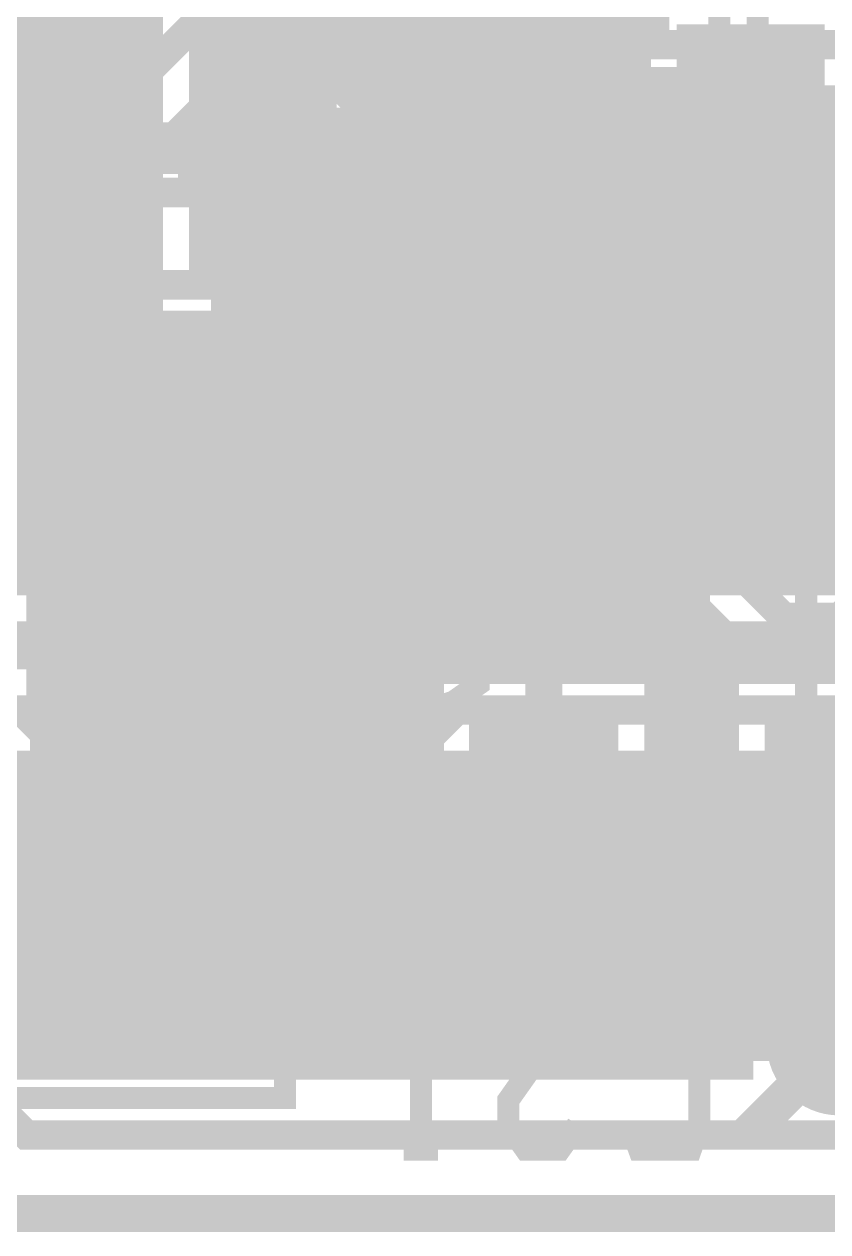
# Model space of a CAD drawing. Extents: x -72 to 72, y -47 to 50.
# Drawn here: x 36.05 to 41.58, y -6.13 to 2.17 of the extents above; entities that cross this region are included whole.
import ezdxf

# ---------------------------------------------------------------- set-up
doc = ezdxf.new("R2010")
doc.units = 0
doc.header["$MEASUREMENT"] = 0
doc.layers.get('0').update_dxf_attribs({"linetype": 'CONTINUOUS'})
for name, color, linetype in [('22-303-0_BOT', 7, 'CONTINUOUS'), ('22-303-0_DRD', 7, 'CONTINUOUS'), ('22-303-0_GND', 6, 'CONTINUOUS'), ('22-303-0_IN1', 4, 'CONTINUOUS'), ('22-303-0_IN2', 3, 'CONTINUOUS'), ('22-303-0_PWR', 5, 'CONTINUOUS'), ('22-303-0_SMB', 10, 'CONTINUOUS'), ('22-303-0_SMT', 14, 'CONTINUOUS'), ('22-303-0_SPB', 9, 'CONTINUOUS'), ('22-303-0_SPT', 12, 'CONTINUOUS'), ('22-303-0_SSB', 11, 'CONTINUOUS'), ('22-303-0_SST', 13, 'CONTINUOUS'), ('22-303-0_TOP', 8, 'CONTINUOUS'), ('THRUHOLE_TAP', 7, 'CONTINUOUS')]:
    doc.layers.add(name, color=color, linetype=linetype)

# ---------------------------------------------------------------- blocks, each defined once
blk = doc.blocks.new('RECTANGLE_4')
blk.add_solid([(0.4826, 0.4064), (0.4826, -0.4064), (-0.4826, 0.4064), (-0.4826, -0.4064)])
blk = doc.blocks.new('RECTANGLE_8')
blk.add_solid([(0.4064, 0.4826), (0.4064, -0.4826), (-0.4064, 0.4826), (-0.4064, -0.4826)])
blk = doc.blocks.new('ROUND_48')
at = {"const_width": 0.29972}
blk.add_lwpolyline([(-0.14986, 0, 1), (0.14986, 0, 1)], format="xyb", close=True, dxfattribs=at)
blk = doc.blocks.new('RECTANGLE_57')
blk.add_solid([(0.635, 0.508), (0.635, -0.508), (-0.635, 0.508), (-0.635, -0.508)])
blk = doc.blocks.new('ROUND_81')
at = {"const_width": 0.0635}
blk.add_lwpolyline([(-0.03175, 0, 1), (0.03175, 0, 1)], format="xyb", close=True, dxfattribs=at)
blk = doc.blocks.new('ROUND_82')
at = {"const_width": 0.50038}
blk.add_lwpolyline([(-0.25019, 0, 1), (0.25019, 0, 1)], format="xyb", close=True, dxfattribs=at)
blk = doc.blocks.new('ROUND_83')
at = {"const_width": 0.50038}
blk.add_lwpolyline([(-0.25019, 0, 1), (0.25019, 0, 1)], format="xyb", close=True, dxfattribs=at)
blk = doc.blocks.new('ROUND_53')
at = {"const_width": 0.29972}
blk.add_lwpolyline([(-0.14986, 0, 1), (0.14986, 0, 1)], format="xyb", close=True, dxfattribs=at)
blk = doc.blocks.new('RECTANGLE_6')
blk.add_solid([(0.51308, 0.63627), (0.51308, -0.63627), (-0.51308, 0.63627), (-0.51308, -0.63627)])
blk = doc.blocks.new('RECTANGLE_9')
blk.add_solid([(0.508, 0.9017), (0.508, -0.9017), (-0.508, 0.9017), (-0.508, -0.9017)])
blk = doc.blocks.new('ROUND_95')
at = {"const_width": 0.10033}
blk.add_lwpolyline([(-0.050164, 0, 1), (0.050164, 0, 1)], format="xyb", close=True, dxfattribs=at)

msp = doc.modelspace()

# ---------------------------------------------------------------- linework, layer by layer
at = {"layer": '22-303-0_BOT'}
for points, const_width in [([(36.83, -0.762), (36.83, 5.715), (37.846, 6.731), (37.973, 6.731)], 0.2032), ([(43.688, 4.953), (43.688, 2.413), (42.926, 1.651), (41.783, 1.651), (40.767, 0.635), (40.767, -1.397), (41.275, -1.905), (41.89476, -1.905), (41.91, -1.88976)], 0.2032), ([(39.2176, 1.8796), (38.9128, 1.8796)], 0.254), ([(38.9128, 1.8796), (38.9128, 1.4732)], 0.254), ([(38.989, 1.8796), (38.989, -2.1336)], 0.254), ([(39.2176, 1.8796), (39.2176, 1.7526)], 0.254), ([(39.2176, 1.8796), (39.2176, -2.1336)], 0.254), ([(41.43756, 1.8796), (40.48252, 0.9271)], 0.254), ([(41.43756, 1.8796), (40.7924, 1.8796)], 0.254), ([(40.7924, 1.8796), (40.7924, 1.7526)], 0.254), ([(40.8178, 1.8796), (40.8178, 1.25984)], 0.254), ([(41.0464, 1.8796), (41.0464, 1.48844)], 0.254), ([(41.275, 1.8796), (41.275, 1.71704)], 0.254), ([(40.7924, 1.7526), (39.2176, 1.7526)], 0.254), ([(39.4462, 1.7526), (39.4462, 0.80264)], 0.254), ([(39.6748, 1.7526), (39.6748, 0.94996)], 0.254), ([(39.9034, 1.7526), (39.9034, 0.98552)], 0.254), ([(40.132, 1.7526), (40.132, 0.92964)], 0.254), ([(40.3606, 1.7526), (40.3606, 0.74422)], 0.254), ([(40.5892, 1.7526), (40.5892, 1.03124)], 0.254), ([(41.23436, 1.6764), (38.9128, 1.6764)], 0.254), ([(38.9128, 1.4732), (37.2364, 1.4732)], 0.254), ([(37.2364, 1.4732), (37.2364, 1.0668)], 0.254), ([(37.3888, 1.4732), (37.3888, 1.0668)], 0.254), ([(37.6174, 1.4732), (37.6174, 1.0668)], 0.254), ([(37.846, 1.4732), (37.846, 1.0668)], 0.254), ([(38.0746, 1.4732), (38.0746, 1.0668)], 0.254), ([(38.3032, 1.4732), (38.3032, 1.0668)], 0.254), ([(38.5318, 1.4732), (38.5318, 1.0668)], 0.254), ([(38.7604, 1.4732), (38.7604, 1.0668)], 0.254), ([(41.00576, 1.4478), (37.2364, 1.4478)], 0.254), ([(40.77716, 1.2192), (37.2364, 1.2192)], 0.254), ([(41.95064, 1.2446), (41.1734, 0.46736)], 0.254), ([(38.9128, 1.0668), (37.2364, 1.0668)], 0.254), ([(37.973, 1.0668), (37.973, 0.254)], 0.254), ([(38.9128, 1.0668), (38.9128, -0.5588)], 0.254), ([(40.54856, 0.9906), (38.9128, 0.9906)], 0.254), ([(43.0911, 0.9906), (41.69664, 0.9906)], 0.254), ([(41.5036, 0.79756), (41.5036, 0.46736)], 0.254), ([(39.4081, 0.762), (38.9128, 0.762)], 0.254), ([(40.38092, 0.762), (40.3479, 0.762)], 0.254), ([(42.85234, 0.762), (41.46804, 0.762)], 0.254), ([(41.275, 0.56896), (41.275, 0.46482)], 0.254), ([(39.2938, 0.5334), (38.9128, 0.5334)], 0.254), ([(41.1734, 0.46736), (41.1734, 0.4318)], 0.254), ([(42.64406, 0.5334), (41.23944, 0.5334)], 0.254), ([(39.27856, 0.3048), (38.9128, 0.3048)], 0.254), ([(38.9128, 0.254), (37.973, 0.254)], 0.254), ([(37.973, -0.5588), (37.973, 0.254)], 0.254), ([(37.973, 0.254), (37.973, -1.016)], 0.2032), ([(37.973, 0.254), (37.973, -1.016)], 0.2032), ([(39.35476, 0.0762), (38.9128, 0.0762)], 0.254), ([(41.275, -0.127), (41.402, -0.127), (41.529, -0.127), (41.783, 0.127), (42.418, 0.127), (42.926, -0.381), (42.926, -0.508), (43.65752, -1.23952), (43.71086, -1.23952)], 0.2032), ([(41.402, -0.127), (41.529, -0.127), (41.783, 0.127), (42.418, 0.127), (42.926, -0.381), (42.926, -0.508), (43.65752, -1.23952), (43.71086, -1.23952)], 0.2032), ([(39.4462, -0.04064), (39.4462, -2.1336)], 0.254), ([(40.3606, 0.01778), (40.3606, -1.397)], 0.254), ([(39.59352, -0.1524), (38.9128, -0.1524)], 0.254), ([(39.6748, -0.18796), (39.6748, -2.1336)], 0.254), ([(40.132, -0.16764), (40.132, -2.1336)], 0.254), ([(40.3606, -0.1524), (40.16248, -0.1524)], 0.254), ([(39.9034, -0.22352), (39.9034, -2.1336)], 0.254), ([(40.3606, -0.381), (38.9128, -0.381)], 0.254), ([(38.9128, -0.5588), (37.39896, -0.5588)], 0.254), ([(40.3606, -0.6096), (37.4142, -0.6096)], 0.254), ([(37.6174, -0.5588), (37.6174, -1.3462)], 0.254), ([(37.846, -0.5588), (37.846, -2.1336)], 0.254), ([(38.0746, -0.5588), (38.0746, -2.1336)], 0.254), ([(38.3032, -0.5588), (38.3032, -2.1336)], 0.254), ([(38.5318, -0.5588), (38.5318, -2.1336)], 0.254), ([(38.7604, -0.5588), (38.7604, -2.1336)], 0.254), ([(41.1734, -0.6858), (41.1734, -1.22936)], 0.254), ([(41.275, -0.71882), (41.275, -1.33096)], 0.254), ([(42.51452, -0.7366), (41.30548, -0.7366)], 0.254), ([(41.30548, -0.7366), (41.30548, -1.36144)], 0.254), ([(40.3606, -0.8382), (37.42944, -0.8382)], 0.254), ([(41.30548, -0.8382), (41.1734, -0.8382)], 0.254), ([(37.3888, -0.99314), (37.3888, -1.3462)], 0.254), ([(40.3606, -1.0668), (37.3507, -1.0668)], 0.254), ([(41.30548, -1.0668), (41.1734, -1.0668)], 0.254), ([(37.1602, -1.26746), (37.1602, -1.3462)], 0.254), ([(41.1734, -1.22936), (41.30548, -1.36144)], 0.254), ([(37.6428, -1.3462), (36.98494, -1.3462)], 0.254), ([(40.3606, -1.2954), (37.11448, -1.2954)], 0.254), ([(37.6428, -1.3462), (37.6428, -2.1336)], 0.254), ([(41.30548, -1.2954), (41.23944, -1.2954)], 0.254), ([(40.3606, -1.397), (40.3606, -2.1336)], 0.254), ([(40.38092, -1.524), (37.6428, -1.524)], 0.254), ([(40.48252, -1.6891), (40.92956, -2.1336)], 0.254), ([(40.54856, -1.7526), (37.6428, -1.7526)], 0.254), ([(40.5892, -1.79324), (40.5892, -2.1336)], 0.254), ([(40.77716, -1.9812), (37.6428, -1.9812)], 0.254), ([(40.8178, -2.02184), (40.8178, -2.1336)], 0.254), ([(34.544, -2.159), (36.703, -2.159)], 0.2032), ([(36.703, -2.159), (37.084, -2.54), (41.91, -2.54)], 0.2032), ([(40.92956, -2.1336), (37.6428, -2.1336)], 0.254), ([(41.30548, -2.9464), (37.6428, -2.9464)], 0.254), ([(37.6428, -2.9464), (37.6428, -2.9718)], 0.254), ([(37.846, -2.9464), (37.846, -4.953)], 0.254), ([(38.0746, -2.9464), (38.0746, -4.953)], 0.254), ([(38.3032, -2.9464), (38.3032, -4.953)], 0.254), ([(38.5318, -2.9464), (38.5318, -4.953)], 0.254), ([(38.7604, -2.9464), (38.7604, -4.953)], 0.254), ([(38.989, -2.9464), (38.989, -4.953)], 0.254), ([(39.2176, -2.9464), (39.2176, -4.953)], 0.254), ([(39.4462, -2.9464), (39.4462, -4.953)], 0.254), ([(39.6748, -2.9464), (39.6748, -4.953)], 0.254), ([(39.9034, -2.9464), (39.9034, -4.953)], 0.254), ([(40.132, -2.9464), (40.132, -4.953)], 0.254), ([(40.3606, -2.9464), (40.3606, -4.953)], 0.254), ([(40.5892, -2.9464), (40.5892, -4.953)], 0.254), ([(40.8178, -2.9464), (40.8178, -4.953)], 0.254), ([(41.0464, -2.9464), (41.0464, -4.953)], 0.254), ([(41.275, -2.9464), (41.275, -3.0226)], 0.254), ([(41.30548, -2.9464), (41.30548, -3.0226)], 0.254), ([(37.6428, -2.9718), (35.7632, -2.9718)], 0.254), ([(36.0172, -2.9718), (36.0172, -3.3782)], 0.254), ([(36.2458, -2.9718), (36.2458, -3.3782)], 0.254), ([(36.4744, -2.9718), (36.4744, -3.3782)], 0.254), ([(36.703, -2.9718), (36.703, -3.3782)], 0.254), ([(36.9316, -2.9718), (36.9316, -3.3782)], 0.254), ([(37.1602, -2.9718), (37.1602, -3.3782)], 0.254), ([(37.3888, -2.9718), (37.3888, -3.3782)], 0.254), ([(37.6174, -2.9718), (37.6174, -3.3782)], 0.254), ([(41.30548, -3.0226), (41.1226, -3.0226)], 0.254), ([(41.1226, -3.0226), (41.1226, -4.54152)], 0.254), ([(41.1226, -3.1242), (35.3568, -3.1242)], 0.254), ([(36.703, -4.191), (36.703, -3.175)], 0.2032), ([(41.1226, -3.3528), (35.3568, -3.3528)], 0.254), ([(37.6428, -3.3782), (35.7632, -3.3782)], 0.254), ([(36.703, -3.3782), (36.703, -4.191)], 0.254), ([(37.6428, -3.3782), (37.6428, -4.953)], 0.254), ([(41.1226, -3.5814), (37.6428, -3.5814)], 0.254), ([(41.1226, -3.81), (37.6428, -3.81)], 0.254), ([(40.64, -3.81), (41.8338, -3.81)], 0.2032), ([(41.1226, -3.81), (41.8338, -3.81)], 0.254), ([(41.1226, -4.0386), (37.6428, -4.0386)], 0.254), ([(35.7632, -4.191), (36.703, -4.191)], 0.254), ([(37.6428, -4.191), (36.703, -4.191)], 0.254), ([(41.1226, -4.2672), (37.6428, -4.2672)], 0.254), ([(41.1226, -4.4958), (37.6428, -4.4958)], 0.254), ([(41.0591, -4.7244), (37.6428, -4.7244)], 0.254), ([(41.06418, -4.953), (37.6428, -4.953)], 0.254)]:
    msp.add_lwpolyline(points, dxfattribs=dict(at, const_width=const_width))
at = {"layer": '22-303-0_BOT', "const_width": 0.254}
for points in [[(39.878, 0.98552, 0.4142136), (39.27348, 0.381)], [(40.37076, 0.72898, 0.2436388), (39.878, 0.98424)], [(40.47998, 0.92202, 0.139017), (40.37205, 0.72867)], [(40.47998, 0.92202, 0.139017), (40.37205, 0.72867)], [(41.402, 0.47752, 0.0973861), (41.17311, 0.43251)], [(41.54932, 0.45974, 0.0615769), (41.402, 0.47795)], [(41.783, 0.5334, 0.1542737), (41.54943, 0.45958)], [(41.783, 0.5334, 0.1542737), (41.54943, 0.45958)], [(39.27348, 0.381, 0.4142136), (39.878, -0.22352)], [(39.878, -0.22352, 0.2356234), (40.361, 0.01747)], [(41.402, -0.73152, 0.3413007), (41.9862, -0.2794)], [(37.43452, -0.762, 0.0859676), (37.3993, -0.55868)], [(41.1734, -0.6858, 0.0973858), (41.402, -0.73075)], [(36.98494, -1.3462, 0.3401664), (37.43452, -0.762)], [(40.3606, -1.397, 0.1989115), (40.47963, -1.68437)], [(41.1226, -4.54152, 0.1231056), (41.05148, -4.826)], [(41.05148, -4.826, 0.0528958), (41.06493, -4.95284)]]:
    msp.add_lwpolyline(points, format="xyb", dxfattribs=at)
at = {"layer": '22-303-0_DRD', "const_width": 0.254}
for points in [[(39.37, 1.905), (38.1, 0.635)], [(39.37, 0.635), (38.1, 1.905)], [(39.37, 1.905), (38.1, 0.635)], [(39.37, 0.635), (38.1, 1.905)], [(40.513, 1.016), (39.243, -0.254)], [(40.513, -0.254), (39.243, 1.016)], [(42.037, 0.508), (40.767, -0.762)], [(42.037, -0.762), (40.767, 0.508)], [(42.037, 0.508), (40.767, -0.762)], [(42.037, -0.762), (40.767, 0.508)], [(42.799, 0.127), (41.529, -1.143)], [(42.799, -1.143), (41.529, 0.127)], [(42.799, 0.127), (41.529, -1.143)], [(42.799, -1.143), (41.529, 0.127)], [(37.465, -0.127), (36.195, -1.397)], [(37.465, -1.397), (36.195, -0.127)], [(38.608, -0.381), (37.338, -1.651)], [(38.608, -1.651), (37.338, -0.381)], [(38.608, -0.381), (37.338, -1.651)], [(38.608, -1.651), (37.338, -0.381)], [(39.37, -0.635), (38.1, -1.905)], [(39.37, -1.905), (38.1, -0.635)], [(39.37, -0.635), (38.1, -1.905)], [(39.37, -1.905), (38.1, -0.635)], [(39.37, -0.635), (38.1, -1.905)], [(39.37, -1.905), (38.1, -0.635)], [(37.338, -2.54), (36.068, -3.81)], [(37.338, -3.81), (36.068, -2.54)], [(38.989, -2.54), (37.719, -3.81)], [(38.989, -3.81), (37.719, -2.54)], [(38.989, -2.54), (37.719, -3.81)], [(38.989, -3.81), (37.719, -2.54)], [(38.989, -2.54), (37.719, -3.81)], [(38.989, -3.81), (37.719, -2.54)], [(41.275, -3.175), (40.005, -4.445)], [(41.275, -4.445), (40.005, -3.175)], [(35.941, -4.064), (34.671, -5.334)], [(35.941, -5.334), (34.671, -4.064)], [(42.291, -4.191), (41.021, -5.461)], [(42.291, -5.461), (41.021, -4.191)], [(69.99986, -5.99948), (-69.99986, -5.99948)]]:
    msp.add_lwpolyline(points, dxfattribs=at)
at = {"layer": '22-303-0_GND', "const_width": 0.254}
msp.add_lwpolyline([(69.99986, -5.99948), (-69.99986, -5.99948)], dxfattribs=at)
at = {"layer": '22-303-0_IN1', "const_width": 0.2032}
for points in [[(43.688, -0.381), (44.45, 0.381), (44.45, 1.016), (43.942, 1.524), (41.021, 1.524), (39.878, 0.381)], [(43.942, -4.826), (43.942, -3.302), (41.402, -0.762), (41.402, -0.127)], [(43.942, -4.826), (43.942, -3.302), (41.402, -0.762), (41.402, -0.127)]]:
    msp.add_lwpolyline(points, dxfattribs=at)
at = {"layer": '22-303-0_IN2'}
for points, const_width in [([(-27.813, 13.462), (-27.813, 12.954), (-23.749, 8.89), (-14.732, 8.89), (-13.081, 7.239), (-13.081, 6.35), (-2.921, -3.81), (22.098, -3.81), (22.86, -3.048), (22.86, 0), (24.13, 1.27), (27.432, 1.27), (28.321, 2.159), (36.576, 2.159), (37.973, 3.556), (41.91, 3.556), (43.18, 4.826), (43.688, 4.826), (43.688, 4.953)], 0.2032), ([(24.638, -0.127), (25.273, 0.508), (28.067, 0.508), (28.956, 1.397), (37.084, 1.397), (38.1, 2.413), (42.545, 2.413), (44.323, 4.191), (50.165, 4.191), (51.054, 5.08), (52.07, 5.08), (52.578, 4.572), (53.213, 4.572), (53.594, 4.191), (53.594, 3.683), (53.086, 3.175), (53.086, -4.318)], 0.2032), ([(52.959, 3.937), (52.578, 3.556), (44.323, 3.556), (42.799, 2.032), (38.354, 2.032), (37.338, 1.016), (29.21, 1.016), (28.321, 0.127), (26.67, 0.127), (26.416, -0.127), (26.162, -0.127), (26.289, -0.254)], 0.2032), ([(23.368, -4.572), (23.368, -0.381), (24.638, 0.889), (27.813, 0.889), (28.702, 1.778), (36.83, 1.778), (38.227, 3.175), (42.418, 3.175)], 0.2032), ([(38.52164, 1.6256), (37.68344, 0.7874)], 0.254), ([(42.799, 1.6256), (38.52164, 1.6256)], 0.254), ([(38.5318, 1.6256), (38.5318, 0.7874)], 0.254), ([(38.7604, 1.6256), (38.7604, 0.7874)], 0.254), ([(38.989, 1.6256), (38.989, 0.7874)], 0.254), ([(39.2176, 1.6256), (39.2176, 0.7874)], 0.254), ([(39.4462, 1.6256), (39.4462, 0.80264)], 0.254), ([(39.6748, 1.6256), (39.6748, 0.94996)], 0.254), ([(39.9034, 1.6256), (39.9034, 0.98552)], 0.254), ([(40.132, 1.6256), (40.132, 0.92964)], 0.254), ([(40.3606, 1.6256), (40.3606, 0.74422)], 0.254), ([(40.5892, 1.6256), (40.5892, -1.6256)], 0.254), ([(40.8178, 1.6256), (40.8178, 0.02794)], 0.254), ([(41.0464, 1.6256), (41.0464, 0.36068)], 0.254), ([(41.275, 1.6256), (41.275, 0.46482)], 0.254), ([(41.5036, 1.6256), (41.5036, 0.46736)], 0.254), ([(38.3032, 1.40716), (38.3032, 0.7874)], 0.254), ([(43.45686, 1.4478), (38.34384, 1.4478)], 0.254), ([(43.18, 1.2192), (38.11524, 1.2192)], 0.254), ([(38.0746, 1.17856), (38.0746, 0.7874)], 0.254), ([(43.0911, 0.9906), (37.88664, 0.9906)], 0.254), ([(37.846, 0.94996), (37.846, 0.7874)], 0.254), ([(43.688, 0.889), (43.815, 0.889), (44.45, 0.254), (44.45, -1.016), (42.926, -2.54), (35.306, -2.54), (34.036, -3.81), (26.289, -3.81)], 0.2032), ([(39.43096, 0.7874), (37.68344, 0.7874)], 0.254), ([(42.85234, 0.762), (40.3479, 0.762)], 0.254), ([(42.64406, 0.5334), (40.4622, 0.5334)], 0.254), ([(39.878, 0.381), (31.75, 0.381), (30.861, -0.508), (27.305, -0.508)], 0.2032), ([(40.97782, 0.3048), (40.47744, 0.3048)], 0.254), ([(24.638, -3.937), (26.67, -1.905), (33.909, -1.905), (34.29, -1.524), (34.798, -1.524), (35.306, -2.032), (41.529, -2.032), (43.053, -0.508), (43.053, 0.127), (43.18, 0.254)], 0.2032), ([(40.83304, 0.0762), (40.3987, 0.0762)], 0.254), ([(39.43096, -0.0254), (35.41522, -0.0254)], 0.254), ([(36.0172, -0.0254), (36.0172, -1.6256)], 0.254), ([(36.2458, -0.0254), (36.2458, -0.60706)], 0.254), ([(36.4744, -0.0254), (36.4744, -0.27178)], 0.254), ([(36.703, -0.0254), (36.703, -0.17018)], 0.254), ([(36.9316, -0.0254), (36.9316, -0.1651)], 0.254), ([(37.1602, -0.0254), (37.1602, -0.254)], 0.254), ([(37.3888, -0.0254), (37.3888, -0.53086)], 0.254), ([(37.6174, -0.0254), (37.6174, -1.6256)], 0.254), ([(37.846, -0.0254), (37.846, -1.6256)], 0.254), ([(38.0746, -0.0254), (38.0746, -1.6256)], 0.254), ([(38.3032, -0.0254), (38.3032, -1.6256)], 0.254), ([(38.5318, -0.0254), (38.5318, -1.6256)], 0.254), ([(38.7604, -0.0254), (38.7604, -1.6256)], 0.254), ([(38.989, -0.0254), (38.989, -1.6256)], 0.254), ([(39.2176, -0.0254), (39.2176, -1.6256)], 0.254), ([(39.4462, -0.04064), (39.4462, -1.6256)], 0.254), ([(40.3606, 0.01778), (40.3606, -1.6256)], 0.254), ([(39.59352, -0.1524), (35.53968, -0.1524)], 0.254), ([(39.6748, -0.18796), (39.6748, -1.6256)], 0.254), ([(40.132, -0.16764), (40.132, -1.6256)], 0.254), ([(40.79748, -0.1524), (40.16248, -0.1524)], 0.254), ([(39.9034, -0.22352), (39.9034, -1.6256)], 0.254), ([(40.8178, -0.28194), (40.8178, -1.6256)], 0.254), ([(42.6466, -0.34036), (41.36136, -1.6256)], 0.254), ([(36.3601, -0.381), (35.64382, -0.381)], 0.254), ([(40.85336, -0.381), (37.2999, -0.381)], 0.254), ([(36.2458, -0.6096), (35.64636, -0.6096)], 0.254), ([(41.03878, -0.6096), (37.4142, -0.6096)], 0.254), ([(41.0464, -0.61468), (41.0464, -1.6256)], 0.254), ([(41.275, -0.71882), (41.275, -1.6256)], 0.254), ([(41.5036, -0.72136), (41.5036, -1.48336)], 0.254), ([(36.23056, -0.8382), (35.55746, -0.8382)], 0.254), ([(42.14876, -0.8382), (37.42944, -0.8382)], 0.254), ([(36.2458, -0.91694), (36.2458, -1.6256)], 0.254), ([(37.3888, -0.99314), (37.3888, -1.6256)], 0.254), ([(36.30676, -1.0668), (35.28314, -1.0668)], 0.254), ([(41.92016, -1.0668), (37.3507, -1.0668)], 0.254), ([(36.4744, -1.24968), (36.4744, -1.6256)], 0.254), ([(37.1602, -1.26746), (37.1602, -1.6256)], 0.254), ([(36.54552, -1.2954), (35.14344, -1.2954)], 0.254), ([(36.703, -1.35382), (36.703, -1.6256)], 0.254), ([(36.9316, -1.35636), (36.9316, -1.6256)], 0.254), ([(41.69156, -1.2954), (37.11448, -1.2954)], 0.254), ([(41.46296, -1.524), (35.37204, -1.524)], 0.254), ([(41.36136, -1.6256), (35.47364, -1.6256)], 0.254), ([(42.926, -2.9464), (35.47364, -2.9464)], 0.254), ([(36.0172, -2.9464), (36.0172, -4.953)], 0.254), ([(36.2458, -2.9464), (36.2458, -4.953)], 0.254), ([(36.4744, -2.9464), (36.4744, -4.953)], 0.254), ([(36.703, -2.9464), (36.703, -4.953)], 0.254), ([(36.9316, -2.9464), (36.9316, -4.953)], 0.254), ([(37.1602, -2.9464), (37.1602, -4.953)], 0.254), ([(37.3888, -2.9464), (37.3888, -4.953)], 0.254), ([(37.6174, -2.9464), (37.6174, -4.953)], 0.254), ([(37.846, -2.9464), (37.846, -4.953)], 0.254), ([(38.0746, -2.9464), (38.0746, -4.953)], 0.254), ([(38.3032, -2.9464), (38.3032, -4.953)], 0.254), ([(38.5318, -2.9464), (38.5318, -4.953)], 0.254), ([(38.7604, -2.9464), (38.7604, -4.953)], 0.254), ([(38.989, -2.9464), (38.989, -4.953)], 0.254), ([(39.2176, -2.9464), (39.2176, -4.953)], 0.254), ([(39.4462, -2.9464), (39.4462, -4.953)], 0.254), ([(39.6748, -2.9464), (39.6748, -4.953)], 0.254), ([(39.9034, -2.9464), (39.9034, -4.953)], 0.254), ([(40.132, -2.9464), (40.132, -4.953)], 0.254), ([(40.3606, -2.9464), (40.3606, -4.953)], 0.254), ([(40.5892, -2.9464), (40.5892, -4.953)], 0.254), ([(40.8178, -2.9464), (40.8178, -4.953)], 0.254), ([(41.0464, -2.9464), (41.0464, -4.953)], 0.254), ([(41.275, -2.9464), (41.275, -4.3561)], 0.254), ([(41.5036, -2.9464), (41.5036, -4.2418)], 0.254), ([(52.6796, -3.1242), (35.29584, -3.1242)], 0.254), ([(52.6796, -3.3528), (35.06724, -3.3528)], 0.254), ([(52.6796, -3.5814), (34.83864, -3.5814)], 0.254), ([(52.6796, -3.81), (34.61004, -3.81)], 0.254), ([(44.92752, -4.0386), (34.57448, -4.0386)], 0.254), ([(41.42486, -4.2672), (35.72764, -4.2672)], 0.254), ([(41.148, -4.4958), (35.87496, -4.4958)], 0.254), ([(41.0591, -4.7244), (35.91052, -4.7244)], 0.254), ([(41.06418, -4.953), (35.85464, -4.953)], 0.254)]:
    msp.add_lwpolyline(points, dxfattribs=dict(at, const_width=const_width))
at = {"layer": '22-303-0_IN2', "const_width": 0.254}
for points in [[(39.878, 0.98552, 0.2113092), (39.43069, 0.78764)], [(40.48252, 0.381, 0.4142136), (39.878, 0.98552)], [(41.402, 0.47752, 0.4142136), (40.79748, -0.127)], [(42.00652, -0.127, 0.4142136), (41.402, 0.47752)], [(39.878, -0.22352, 0.4142136), (40.48252, 0.381)], [(39.43096, -0.0254, 0.2113087), (39.878, -0.22316)], [(41.402, -0.73152, 0.4142136), (42.00652, -0.127)], [(36.83, -0.15748, 0.4142136), (36.22548, -0.762)], [(37.43452, -0.762, 0.4142136), (36.83, -0.15748)], [(40.79748, -0.127, 0.4142136), (41.402, -0.73152)], [(36.22548, -0.762, 0.4142136), (36.83, -1.36652)], [(36.83, -1.36652, 0.4142136), (37.43452, -0.762)], [(41.656, -4.22148, 0.4142136), (41.05148, -4.826)], [(42.26052, -4.826, 0.4142136), (41.656, -4.22148)], [(41.05148, -4.826, 0.0528958), (41.06493, -4.95284)]]:
    msp.add_lwpolyline(points, format="xyb", dxfattribs=at)
at = {"layer": '22-303-0_PWR', "const_width": 0.254}
msp.add_lwpolyline([(69.99986, -5.99948), (-69.99986, -5.99948)], dxfattribs=at)
at = {"layer": '22-303-0_SSB', "const_width": 0.1524}
for points in [[(40.8305, 4.6355), (40.8305, 1.7145), (39.1922, 1.7145), (39.1922, 4.6355), (40.8305, 4.6355)], [(39.116, 3.302), (39.116, -0.762), (34.544, -0.762), (34.544, 1.016), (34.798, 1.27), (34.544, 1.524), (34.544, 3.302), (39.116, 3.302)], [(41.09466, 1.93294), (41.09466, 2.94894), (41.21404, 2.77876)], [(40.97782, 1.93294), (41.21404, 1.93294)], [(36.91636, -0.26162), (36.85794, -0.4318), (36.61918, -0.4318), (36.56076, -0.26162), (36.44138, -0.09398), (36.44138, 0.41402), (36.50234, 0.5842), (36.85794, 0.5842), (36.91636, 0.41402), (36.91636, -0.26162)], [(36.68014, -0.09398), (36.44138, -0.4318)], [(41.4274, -2.921), (41.4274, -0.8636), (44.196, -0.8636), (44.196, -2.921), (41.4274, -2.921)], [(37.846, -1.143), (37.846, -5.207), (33.274, -5.207), (33.274, -3.429), (33.528, -3.175), (33.274, -2.921), (33.274, -1.143), (37.846, -1.143)], [(38.16096, -2.3622), (38.33114, -2.48158), (38.49878, -2.54), (38.83914, -2.54), (39.00678, -2.48158), (39.17696, -2.3622), (39.17696, -2.24282), (39.00678, -2.12598), (38.83914, -2.06502), (38.49878, -2.06502), (38.33114, -2.12598), (38.16096, -2.24282), (38.16096, -2.3622)], [(38.16096, -2.90322), (38.16096, -3.14198)], [(38.16096, -3.0226), (39.17696, -3.0226), (39.00678, -3.14198)], [(44.0055, -4.6355), (41.0845, -4.6355), (41.0845, -2.9972), (44.0055, -2.9972), (44.0055, -4.6355)], [(38.49878, -3.8608), (38.16096, -3.62458)], [(38.33114, -4.09702), (38.16096, -4.0386), (38.16096, -3.80238), (38.33114, -3.74142), (38.49878, -3.62458), (39.00678, -3.62458), (39.17696, -3.683), (39.17696, -4.0386), (39.00678, -4.09702), (38.33114, -4.09702)], [(38.78072, -5.56006), (38.78072, -4.54406), (38.89756, -4.71424)], [(39.85514, -5.39242), (39.73576, -5.56006), (39.49954, -5.56006), (39.38016, -5.39242), (39.38016, -5.22224), (39.61892, -4.88442), (39.38016, -4.54406), (39.85514, -4.54406)], [(40.21836, -5.39242), (40.27932, -5.56006), (40.63492, -5.56006), (40.69334, -5.39242), (40.69334, -4.71424), (40.63492, -4.54406), (40.27932, -4.54406), (40.21836, -4.71424)], [(38.66134, -5.56006), (38.89756, -5.56006)]]:
    msp.add_lwpolyline(points, dxfattribs=at)
at = {"layer": '22-303-0_SST', "const_width": 0.1524}
for points in [[(36.703, -0.127), (36.703, 2.667), (42.037, 2.667), (42.037, -0.127), (36.703, -0.127)], [(42.1005, -0.4445), (39.1795, -0.4445), (39.1795, -2.0828), (42.1005, -2.0828), (42.1005, -0.4445)], [(36.49472, -1.46558), (36.85032, -1.46558), (36.96716, -1.2954), (36.96716, -1.12776), (36.85032, -0.95758), (36.49472, -0.95758), (36.49472, -1.97358)], [(37.33292, -1.8034), (37.44976, -1.97358), (37.68852, -1.97358), (37.80536, -1.8034), (37.80536, -1.63576), (37.56914, -1.2954), (37.80536, -0.95758), (37.33292, -0.95758)], [(38.22954, -1.46558), (38.58514, -1.46558), (38.64356, -1.63576), (38.64356, -1.8034), (38.58514, -1.97358), (38.22954, -1.97358), (38.17112, -1.8034), (38.17112, -1.63576), (38.40734, -0.95758)], [(36.78936, -1.46558), (36.96716, -1.97358)], [(38.862, -4.064), (42.418, -4.064), (42.418, -2.286), (38.862, -2.286), (38.862, -4.064)], [(36.7538, -3.56616), (36.69538, -3.73634), (36.33978, -3.73634), (36.28136, -3.56616), (36.28136, -2.89052), (36.33978, -2.72034), (36.69538, -2.72034), (36.7538, -2.89052)], [(37.592, -3.73634), (37.11956, -3.73634), (37.592, -3.05816), (37.592, -2.89052), (37.53358, -2.72034), (37.17798, -2.72034), (37.11956, -2.89052)], [(38.37178, -3.22834), (38.01618, -3.22834), (37.95776, -3.05816), (37.95776, -2.89052), (38.01618, -2.72034), (38.37178, -2.72034), (38.4302, -2.89052), (38.4302, -3.05816), (38.19398, -3.73634)]]:
    msp.add_lwpolyline(points, dxfattribs=at)
at = {"layer": '22-303-0_TOP'}
for points, const_width in [([(37.21354, 3.1877), (35.4203, 1.39446)], 0.254), ([(38.5318, 3.1877), (38.5318, -4.953)], 0.254), ([(38.7604, 3.0226), (38.7604, -4.953)], 0.254), ([(38.989, 3.0226), (38.989, -2.23266)], 0.254), ([(39.2176, 3.0226), (39.2176, -2.23266)], 0.254), ([(39.4462, 3.0226), (39.4462, 0.80264)], 0.254), ([(39.6748, 3.0226), (39.6748, 0.94996)], 0.254), ([(39.9034, 3.0226), (39.9034, 0.98552)], 0.254), ([(40.132, 3.0226), (40.132, 0.92964)], 0.254), ([(36.703, 2.67462), (36.703, -0.17018)], 0.254), ([(36.4744, 2.44602), (36.4744, -0.27178)], 0.254), ([(38.5064, 2.4765), (36.8808, 2.4765), (36.8808, 0.0635)], 0.254), ([(37.6936, 2.4765), (37.6936, 1.27)], 0.254), ([(38.5064, 2.4765), (38.5064, 0.0635)], 0.254), ([(40.2336, 2.4765), (40.2336, 0.86868)], 0.254), ([(36.2458, 2.21742), (36.2458, -0.60706)], 0.254), ([(36.8808, 2.1336), (36.15944, 2.1336)], 0.254), ([(40.2336, 2.1336), (38.5064, 2.1336)], 0.254), ([(36.0172, 1.98882), (36.0172, -1.00076)], 0.254), ([(36.8808, 1.905), (35.93084, 1.905)], 0.254), ([(40.2336, 1.905), (38.5064, 1.905)], 0.254), ([(36.8808, 1.6764), (35.70224, 1.6764)], 0.254), ([(40.2336, 1.6764), (38.5064, 1.6764)], 0.254), ([(41.0464, 1.27), (41.148, 1.27), (41.5036, 1.6256), (45.20946, 1.6256)], 0.2032), ([(36.8808, 1.4478), (35.47364, 1.4478)], 0.254), ([(40.2336, 1.4478), (38.5064, 1.4478)], 0.254), ([(36.8808, 1.2192), (35.10026, 1.2192)], 0.254), ([(36.8808, 1.27), (37.6936, 1.27)], 0.254), ([(37.6936, 0.0635), (37.6936, 1.27)], 0.254), ([(38.5064, 1.27), (37.6936, 1.27)], 0.254), ([(38.735, 1.27), (37.6936, 1.27)], 0.2032), ([(37.6936, 1.27), (38.735, 1.27)], 0.2032), ([(40.2336, 1.2192), (38.5064, 1.2192)], 0.254), ([(36.8808, 0.9906), (33.22574, 0.9906)], 0.254), ([(40.2336, 0.9906), (38.5064, 0.9906)], 0.254), ([(36.8808, 0.762), (32.3215, 0.762)], 0.254), ([(39.4081, 0.762), (38.5064, 0.762)], 0.254), ([(36.8808, 0.5334), (31.26994, 0.5334)], 0.254), ([(39.2938, 0.5334), (38.5064, 0.5334)], 0.254), ([(36.8808, 0.3048), (31.33598, 0.3048)], 0.254), ([(39.27856, 0.3048), (38.5064, 0.3048)], 0.254), ([(39.35476, 0.0762), (35.20694, 0.0762)], 0.254), ([(38.5064, 0.0635), (36.8808, 0.0635)], 0.254), ([(36.9316, 0.0635), (36.9316, -0.1651)], 0.254), ([(37.1602, 0.0635), (37.1602, -0.254)], 0.254), ([(37.3888, 0.0635), (37.3888, -0.53086)], 0.254), ([(37.6174, 0.0635), (37.6174, -4.953)], 0.254), ([(37.846, 0.0635), (37.846, -4.953)], 0.254), ([(38.0746, 0.0635), (38.0746, -4.953)], 0.254), ([(38.3032, 0.0635), (38.3032, -4.953)], 0.254), ([(40.82796, 0.0635), (40.39108, 0.0635)], 0.254), ([(40.83304, 0.0762), (40.3987, 0.0762)], 0.254), ([(40.5892, 0.0635), (40.5892, -0.4826)], 0.254), ([(40.8178, 0.0635), (40.8178, 0.02794)], 0.254), ([(39.4462, -0.04064), (39.4462, -0.4826)], 0.254), ([(40.3606, 0.01778), (40.3606, -0.4826)], 0.254), ([(39.59352, -0.1524), (35.53968, -0.1524)], 0.254), ([(39.6748, -0.18796), (39.6748, -0.4826)], 0.254), ([(40.132, -0.16764), (40.132, -0.4826)], 0.254), ([(40.79748, -0.1524), (40.16248, -0.1524)], 0.254), ([(39.9034, -0.22352), (39.9034, -0.4826)], 0.254), ([(40.8178, -0.28194), (40.8178, -0.4826)], 0.254), ([(36.3601, -0.381), (35.64382, -0.381)], 0.254), ([(40.85336, -0.381), (37.2999, -0.381)], 0.254), ([(39.2176, -0.4826), (39.2176, -2.0574)], 0.254), ([(40.64, -0.4826), (39.2176, -0.4826)], 0.254), ([(39.9288, -0.4826), (39.9288, -1.27)], 0.254), ([(40.91178, -0.4826), (40.64, -0.4826)], 0.254), ([(40.64, -0.4826), (40.64, -2.0574)], 0.254), ([(36.2458, -0.6096), (35.64636, -0.6096)], 0.254), ([(39.2176, -0.6096), (37.4142, -0.6096)], 0.254), ([(34.29, -4.572), (35.814, -3.048), (35.814, -1.778), (36.83, -0.762)], 0.2032), ([(36.22548, -0.78994), (35.52952, -1.4859)], 0.254), ([(36.22548, -0.762), (36.22612, -0.78991)], 0.254), ([(36.17976, -0.8382), (35.55746, -0.8382)], 0.254), ([(39.2176, -0.8382), (37.42944, -0.8382)], 0.254), ([(37.3888, -0.99314), (37.3888, -4.953)], 0.254), ([(41.3512, -1.27), (41.7322, -1.651), (43.688, -1.651), (44.36364, -0.97536), (45.20946, -0.97536)], 0.2032), ([(35.95116, -1.0668), (35.28314, -1.0668)], 0.254), ([(39.2176, -1.0668), (37.3507, -1.0668)], 0.254), ([(37.1602, -1.26746), (37.1602, -4.953)], 0.254), ([(39.2176, -1.27), (39.9288, -1.27)], 0.254), ([(39.9288, -2.0574), (39.9288, -1.27)], 0.254), ([(36.79952, -1.36652), (36.2204, -1.94564)], 0.254), ([(36.79952, -1.36652), (36.83, -1.36729)], 0.254), ([(36.9316, -1.35636), (36.9316, -4.953)], 0.254), ([(39.2176, -1.2954), (37.11448, -1.2954)], 0.254), ([(39.9288, -1.27), (38.735, -1.27)], 0.2032), ([(38.735, -1.27), (39.9288, -1.27)], 0.2032), ([(38.735, -1.27), (39.9288, -1.27)], 0.2032), ([(39.2176, -1.524), (36.64204, -1.524)], 0.254), ([(36.703, -1.46304), (36.703, -4.953)], 0.254), ([(36.4744, -1.69164), (36.4744, -4.953)], 0.254), ([(39.2176, -1.7526), (36.41344, -1.7526)], 0.254), ([(36.2204, -1.94564), (36.2204, -3.048)], 0.254), ([(36.2458, -1.92024), (36.2458, -4.953)], 0.254), ([(39.2176, -1.9812), (36.2204, -1.9812)], 0.254), ([(40.64, -2.0574), (39.2176, -2.0574)], 0.254), ([(39.4462, -2.0574), (39.4462, -2.23266)], 0.254), ([(39.6748, -2.0574), (39.6748, -2.23266)], 0.254), ([(39.9034, -2.0574), (39.9034, -2.23266)], 0.254), ([(40.132, -2.0574), (40.132, -2.23266)], 0.254), ([(40.3606, -2.0574), (40.3606, -2.23266)], 0.254), ([(40.5892, -2.0574), (40.5892, -4.953)], 0.254), ([(41.7322, -2.0574), (40.64, -2.0574)], 0.254), ([(40.8178, -2.0574), (40.8178, -4.953)], 0.254), ([(41.0464, -2.0574), (41.0464, -2.23266)], 0.254), ([(41.275, -2.0574), (41.275, -2.23266)], 0.254), ([(41.5036, -2.0574), (41.5036, -2.23266)], 0.254), ([(43.20794, -2.2098), (36.2204, -2.2098)], 0.254), ([(40.44188, -2.23266), (38.80612, -2.23266), (38.80612, -4.11734)], 0.254), ([(39.624, -2.23266), (39.624, -3.175)], 0.254), ([(40.44188, -2.23266), (40.44188, -4.11734)], 0.254), ([(42.47388, -2.23266), (40.83812, -2.23266), (40.83812, -4.11734)], 0.254), ([(38.80612, -2.4384), (36.2204, -2.4384)], 0.254), ([(40.83812, -2.4384), (40.44188, -2.4384)], 0.254), ([(38.80612, -2.667), (36.2204, -2.667)], 0.254), ([(40.83812, -2.667), (40.44188, -2.667)], 0.254), ([(38.80612, -2.8956), (36.2204, -2.8956)], 0.254), ([(40.83812, -2.8956), (40.44188, -2.8956)], 0.254), ([(38.80612, -3.1242), (36.21278, -3.1242)], 0.254), ([(38.80612, -3.175), (39.624, -3.175)], 0.254), ([(39.624, -4.11734), (39.624, -3.175)], 0.254), ([(40.44188, -3.175), (39.624, -3.175)], 0.254), ([(40.83812, -3.1242), (40.44188, -3.1242)], 0.254), ([(39.624, -3.175), (38.354, -3.175), (39.624, -3.175)], 0.2032), ([(39.624, -3.175), (38.354, -3.175)], 0.2032), ([(41.656, -3.175), (41.656, -4.826)], 0.2032), ([(36.10102, -3.33502), (35.34156, -4.09448)], 0.254), ([(38.80612, -3.3528), (36.08324, -3.3528)], 0.254), ([(40.83812, -3.3528), (40.44188, -3.3528)], 0.254), ([(36.0172, -3.41884), (36.0172, -4.83616)], 0.254), ([(35.306, -4.699), (36.068, -5.461), (44.196, -5.461), (44.577, -5.08), (44.577, -4.20878), (45.20946, -3.57378)], 0.2032), ([(38.80612, -3.5814), (35.85464, -3.5814)], 0.254), ([(40.83812, -3.5814), (40.44188, -3.5814)], 0.254), ([(38.80612, -3.81), (35.62604, -3.81)], 0.254), ([(40.83812, -3.81), (40.44188, -3.81)], 0.254), ([(38.80612, -4.0386), (35.39744, -4.0386)], 0.254), ([(40.83812, -4.0386), (40.44188, -4.0386)], 0.254), ([(40.44188, -4.11734), (38.80612, -4.11734)], 0.254), ([(38.989, -4.11734), (38.989, -4.953)], 0.254), ([(39.2176, -4.11734), (39.2176, -4.953)], 0.254), ([(39.4462, -4.11734), (39.4462, -4.953)], 0.254), ([(39.6748, -4.11734), (39.6748, -4.953)], 0.254), ([(39.9034, -4.11734), (39.9034, -4.953)], 0.254), ([(40.132, -4.11734), (40.132, -4.953)], 0.254), ([(40.3606, -4.11734), (40.3606, -4.953)], 0.254), ([(41.2496, -4.11734), (40.83812, -4.11734)], 0.254), ([(41.0464, -4.11734), (41.0464, -4.953)], 0.254), ([(41.2496, -4.11734), (41.2496, -4.37896)], 0.254), ([(41.2496, -4.2672), (35.72764, -4.2672)], 0.254), ([(41.148, -4.4958), (35.87496, -4.4958)], 0.254), ([(41.0591, -4.7244), (35.91052, -4.7244)], 0.254), ([(35.91052, -4.72694), (36.13404, -4.953)], 0.254), ([(41.06418, -4.953), (36.13404, -4.953)], 0.254)]:
    msp.add_lwpolyline(points, dxfattribs=dict(at, const_width=const_width))
at = {"layer": '22-303-0_TOP', "const_width": 0.254}
for points in [[(39.878, 0.98552, 0.4142136), (39.27348, 0.381)], [(40.2336, 0.86868, 0.1588241), (39.878, 0.98456)], [(39.27348, 0.381, 0.4142136), (39.878, -0.22352)], [(39.878, -0.22352, 0.2597823), (40.39206, 0.06289)], [(40.82796, 0.0635, 0.0802774), (40.79718, -0.127)], [(40.79748, -0.127, 0.15819), (40.91266, -0.48196)], [(36.83, -0.15748, 0.4142136), (36.22548, -0.762)], [(37.43452, -0.762, 0.4142136), (36.83, -0.15748)], [(36.83, -1.36652, 0.4142136), (37.43452, -0.762)], [(36.10102, -3.33502, 0.1989124), (36.21991, -3.048)], [(36.10102, -3.33502, 0.1989124), (36.21991, -3.048)], [(41.2496, -4.37896, 0.2113087), (41.05184, -4.826)], [(41.05148, -4.826, 0.0528958), (41.06493, -4.95284)]]:
    msp.add_lwpolyline(points, format="xyb", dxfattribs=at)

# ---------------------------------------------------------------- block references
at = {"layer": '22-303-0_BOT'}
for name, p in [('RECTANGLE_4', (40.005, 2.4638)), ('RECTANGLE_57', (37.973, 2.286)), ('RECTANGLE_57', (35.687, 1.27)), ('ROUND_48', (38.735, 1.27)), ('RECTANGLE_57', (37.973, 0.254)), ('ROUND_48', (39.878, 0.381)), ('ROUND_48', (41.402, -0.127)), ('ROUND_48', (36.83, -0.762)), ('ROUND_48', (37.973, -1.016)), ('ROUND_48', (38.735, -1.27)), ('RECTANGLE_57', (36.703, -2.159)), ('ROUND_48', (36.703, -3.175)), ('ROUND_48', (38.354, -3.175)), ('RECTANGLE_8', (41.8338, -3.81)), ('ROUND_48', (40.64, -3.81)), ('RECTANGLE_57', (36.703, -4.191)), ('ROUND_48', (41.656, -4.826))]:
    msp.add_blockref(name, p, dxfattribs=at)
at = {"layer": '22-303-0_GND'}
for name, p in [('ROUND_81', (38.735, 1.27)), ('ROUND_83', (39.878, 0.381)), ('ROUND_83', (41.402, -0.127)), ('ROUND_82', (36.83, -0.762)), ('ROUND_81', (37.973, -1.016)), ('ROUND_81', (38.735, -1.27)), ('ROUND_81', (36.703, -3.175)), ('ROUND_81', (38.354, -3.175)), ('ROUND_81', (40.64, -3.81)), ('ROUND_82', (41.656, -4.826))]:
    msp.add_blockref(name, p, dxfattribs=at)
at = {"layer": '22-303-0_IN1'}
for name, p in [('ROUND_53', (38.735, 1.27)), ('ROUND_48', (39.878, 0.381)), ('ROUND_48', (41.402, -0.127)), ('ROUND_48', (36.83, -0.762)), ('ROUND_53', (37.973, -1.016)), ('ROUND_53', (38.735, -1.27)), ('ROUND_53', (36.703, -3.175)), ('ROUND_53', (38.354, -3.175)), ('ROUND_53', (40.64, -3.81)), ('ROUND_48', (41.656, -4.826))]:
    msp.add_blockref(name, p, dxfattribs=at)
at = {"layer": '22-303-0_IN2'}
for name, p in [('ROUND_53', (38.735, 1.27)), ('ROUND_48', (39.878, 0.381)), ('ROUND_48', (41.402, -0.127)), ('ROUND_53', (36.83, -0.762)), ('ROUND_53', (37.973, -1.016)), ('ROUND_53', (38.735, -1.27)), ('ROUND_53', (36.703, -3.175)), ('ROUND_53', (38.354, -3.175)), ('ROUND_53', (40.64, -3.81)), ('ROUND_48', (41.656, -4.826))]:
    msp.add_blockref(name, p, dxfattribs=at)
at = {"layer": '22-303-0_PWR'}
for name, p in [('ROUND_82', (38.735, 1.27)), ('ROUND_83', (39.878, 0.381)), ('ROUND_83', (41.402, -0.127)), ('ROUND_82', (36.83, -0.762)), ('ROUND_82', (37.973, -1.016)), ('ROUND_82', (38.735, -1.27)), ('ROUND_82', (36.703, -3.175)), ('ROUND_82', (38.354, -3.175)), ('ROUND_82', (40.64, -3.81))]:
    msp.add_blockref(name, p, dxfattribs=at)
at = {"layer": '22-303-0_SMB'}
for name, p in [('RECTANGLE_4', (40.005, 2.4638)), ('RECTANGLE_57', (37.973, 2.286)), ('RECTANGLE_57', (35.687, 1.27)), ('RECTANGLE_57', (37.973, 0.254)), ('RECTANGLE_57', (36.703, -2.159)), ('RECTANGLE_8', (41.8338, -3.81)), ('RECTANGLE_57', (36.703, -4.191))]:
    msp.add_blockref(name, p, dxfattribs=at)
at = {"layer": '22-303-0_SMT'}
for name, p in [('RECTANGLE_9', (37.6936, 1.27)), ('RECTANGLE_9', (41.0464, 1.27)), ('RECTANGLE_8', (39.9288, -1.27)), ('RECTANGLE_8', (41.3512, -1.27)), ('RECTANGLE_6', (39.624, -3.175)), ('RECTANGLE_6', (41.656, -3.175))]:
    msp.add_blockref(name, p, dxfattribs=at)
at = {"layer": '22-303-0_SPB'}
for name, p in [('RECTANGLE_4', (40.005, 2.4638)), ('RECTANGLE_57', (37.973, 2.286)), ('RECTANGLE_57', (35.687, 1.27)), ('RECTANGLE_57', (37.973, 0.254)), ('RECTANGLE_57', (36.703, -2.159)), ('RECTANGLE_8', (41.8338, -3.81)), ('RECTANGLE_57', (36.703, -4.191))]:
    msp.add_blockref(name, p, dxfattribs=at)
at = {"layer": '22-303-0_SPT'}
for name, p in [('RECTANGLE_9', (37.6936, 1.27)), ('RECTANGLE_9', (41.0464, 1.27)), ('RECTANGLE_8', (39.9288, -1.27)), ('RECTANGLE_8', (41.3512, -1.27)), ('RECTANGLE_6', (39.624, -3.175)), ('RECTANGLE_6', (41.656, -3.175))]:
    msp.add_blockref(name, p, dxfattribs=at)
at = {"layer": '22-303-0_TOP'}
for name, p in [('RECTANGLE_9', (37.6936, 1.27)), ('RECTANGLE_9', (41.0464, 1.27)), ('ROUND_48', (38.735, 1.27)), ('ROUND_48', (39.878, 0.381)), ('ROUND_48', (41.402, -0.127)), ('ROUND_48', (36.83, -0.762)), ('ROUND_48', (37.973, -1.016)), ('RECTANGLE_8', (39.9288, -1.27)), ('RECTANGLE_8', (41.3512, -1.27)), ('ROUND_48', (38.735, -1.27)), ('RECTANGLE_6', (39.624, -3.175)), ('RECTANGLE_6', (41.656, -3.175)), ('ROUND_48', (36.703, -3.175)), ('ROUND_48', (38.354, -3.175)), ('ROUND_48', (40.64, -3.81)), ('ROUND_48', (41.656, -4.826))]:
    msp.add_blockref(name, p, dxfattribs=at)
at = {"layer": 'THRUHOLE_TAP'}
for p in [(38.735, 1.27), (39.878, 0.381), (41.402, -0.127), (36.83, -0.762), (37.973, -1.016), (38.735, -1.27), (36.703, -3.175), (38.354, -3.175), (40.64, -3.81), (41.656, -4.826)]:
    msp.add_blockref('ROUND_95', p, dxfattribs=at)

doc.saveas('drawing.dxf')
